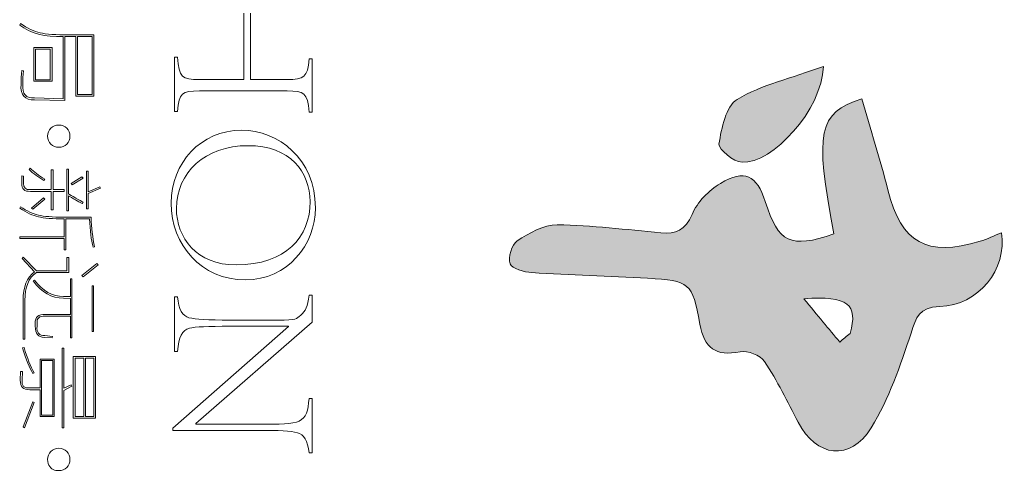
# Model space of a CAD drawing. Header units: inches. Extents: x -3733042 to -3450527, y 579159 to 997713.
# Drawn here: x -3679442 to -3677058, y 705004 to 706077 of the extents above; entities that cross this region are included whole.
import ezdxf

# ---------------------------------------------------------------- set-up
doc = ezdxf.new("R2010")
doc.units = ezdxf.units.IN
doc.header["$LTSCALE"] = 1000
doc.header["$MEASUREMENT"] = 0
doc.layers.get('0').update_dxf_attribs({"lineweight": 18})

msp = doc.modelspace()

# ---------------------------------------------------------------- hatches: boundary and pattern name
h = msp.add_hatch(color=256)
edge = h.paths.add_edge_path(flags=0)
edge.add_spline(control_points=[(-3677709.8, 705884.7), (-3677737.2, 705868.3), (-3677748, 705815.3), (-3677753.9, 705777)], knot_values=[0, 0, 0, 0, 119.426089, 119.426089, 119.426089, 119.426089], weights=[1, 1, 1, 1], degree=3, periodic=0)
edge.add_spline(control_points=[(-3677753.9, 705777), (-3677755.8, 705764.7), (-3677718.5, 705733.7), (-3677698.3, 705732.9)], knot_values=[0, 0, 0, 0, 74.527892, 74.527892, 74.527892, 74.527892], weights=[1, 1, 1, 1], degree=3, periodic=0)
edge.add_spline(control_points=[(-3677698.3, 705732.9), (-3677624.4, 705729.8), (-3677505.8, 705858.7), (-3677501.5, 705964.4)], knot_values=[0, 0, 0, 0, 324.97153, 324.97153, 324.97153, 324.97153], weights=[1, 1, 1, 1], degree=3, periodic=0)
edge.add_spline(control_points=[(-3677501.5, 705964.4), (-3677580.1, 705936), (-3677650.7, 705920), (-3677709.8, 705884.7)], knot_values=[0, 0, 0, 0, 223.473372, 223.473372, 223.473372, 223.473372], weights=[1, 1, 1, 1], degree=3, periodic=0)
h = msp.add_hatch(color=256)
edge = h.paths.add_edge_path(flags=0)
edge.add_spline(control_points=[(-3677476.6, 705560), (-3677582.1, 705524.4), (-3677610.5, 705538.3), (-3677642.3, 705638.3)], knot_values=[0, 0, 0, 0, 222.095352, 222.095352, 222.095352, 222.095352], weights=[1, 1, 1, 1], degree=3, periodic=0)
edge.add_spline(control_points=[(-3677642.3, 705638.3), (-3677662.6, 705702), (-3677692, 705716.8), (-3677750.2, 705682)], knot_values=[0, 0, 0, 0, 145.395063, 145.395063, 145.395063, 145.395063], weights=[1, 1, 1, 1], degree=3, periodic=0)
edge.add_spline(control_points=[(-3677750.2, 705682), (-3677778.5, 705665.1), (-3677806.4, 705636.8), (-3677818.9, 705607.1)], knot_values=[0, 0, 0, 0, 103.232479, 103.232479, 103.232479, 103.232479], weights=[1, 1, 1, 1], degree=3, periodic=0)
edge.add_spline(control_points=[(-3677818.9, 705607.1), (-3677835.3, 705568.6), (-3677858.2, 705559.7), (-3677894.1, 705562.9)], knot_values=[0, 0, 0, 0, 95.380814, 95.380814, 95.380814, 95.380814], weights=[1, 1, 1, 1], degree=3, periodic=0)
edge.add_spline(control_points=[(-3677894.1, 705562.9), (-3677977.5, 705570.2), (-3678060.9, 705581.3), (-3678144.4, 705581.9)], knot_values=[0, 0, 0, 0, 251.150003, 251.150003, 251.150003, 251.150003], weights=[1, 1, 1, 1], degree=3, periodic=0)
edge.add_spline(control_points=[(-3678144.4, 705581.9), (-3678176.9, 705582.1), (-3678212.2, 705562.1), (-3678240.9, 705543.2)], knot_values=[0, 0, 0, 0, 105.340649, 105.340649, 105.340649, 105.340649], weights=[1, 1, 1, 1], degree=3, periodic=0)
edge.add_spline(control_points=[(-3678240.9, 705543.2), (-3678254.2, 705534.5), (-3678264.1, 705502.7), (-3678258.3, 705488.3)], knot_values=[0, 0, 0, 0, 60.501459, 60.501459, 60.501459, 60.501459], weights=[1, 1, 1, 1], degree=3, periodic=0)
edge.add_spline(control_points=[(-3678258.3, 705488.3), (-3678253.4, 705475.8), (-3678224.3, 705468), (-3678205.4, 705466.7)], knot_values=[0, 0, 0, 0, 59.131644, 59.131644, 59.131644, 59.131644], weights=[1, 1, 1, 1], degree=3, periodic=0)
edge.add_spline(control_points=[(-3678205.4, 705466.7), (-3678112.5, 705460.6), (-3678019.3, 705458.2), (-3677926.3, 705453)], knot_values=[0, 0, 0, 0, 279.493308, 279.493308, 279.493308, 279.493308], weights=[1, 1, 1, 1], degree=3, periodic=0)
edge.add_spline(control_points=[(-3677926.3, 705453), (-3677824.6, 705447.3), (-3677818.4, 705443.1), (-3677800, 705342.7)], knot_values=[0, 0, 0, 0, 195.607582, 195.607582, 195.607582, 195.607582], weights=[1, 1, 1, 1], degree=3, periodic=0)
edge.add_spline(control_points=[(-3677800, 705342.7), (-3677789.2, 705284.4), (-3677761.8, 705263.8), (-3677702.6, 705275.7)], knot_values=[0, 0, 0, 0, 137.986296, 137.986296, 137.986296, 137.986296], weights=[1, 1, 1, 1], degree=3, periodic=0)
edge.add_spline(control_points=[(-3677702.6, 705275.7), (-3677684.7, 705279.3), (-3677654, 705267.1), (-3677644, 705252.1)], knot_values=[0, 0, 0, 0, 65.857334, 65.857334, 65.857334, 65.857334], weights=[1, 1, 1, 1], degree=3, periodic=0)
edge.add_spline(control_points=[(-3677644, 705252.1), (-3677613, 705205.8), (-3677588.4, 705155.3), (-3677562.8, 705105.6)], knot_values=[0, 0, 0, 0, 167.57061, 167.57061, 167.57061, 167.57061], weights=[1, 1, 1, 1], degree=3, periodic=0)
edge.add_spline(control_points=[(-3677562.8, 705105.6), (-3677519.4, 705021.2), (-3677436.6, 705010.2), (-3677386.4, 705092.3)], knot_values=[0, 0, 0, 0, 227.254913, 227.254913, 227.254913, 227.254913], weights=[1, 1, 1, 1], degree=3, periodic=0)
edge.add_spline(control_points=[(-3677386.4, 705092.3), (-3677343.7, 705162.1), (-3677316.2, 705242.2), (-3677290.2, 705320.4)], knot_values=[0, 0, 0, 0, 248.153102, 248.153102, 248.153102, 248.153102], weights=[1, 1, 1, 1], degree=3, periodic=0)
edge.add_spline(control_points=[(-3677290.2, 705320.4), (-3677277.2, 705359.3), (-3677272.1, 705383.2), (-3677220.9, 705384.7)], knot_values=[0, 0, 0, 0, 104.659074, 104.659074, 104.659074, 104.659074], weights=[1, 1, 1, 1], degree=3, periodic=0)
edge.add_spline(control_points=[(-3677220.9, 705384.7), (-3677127.1, 705387.5), (-3677058, 705475.5), (-3677071.6, 705563.1)], knot_values=[0, 0, 0, 0, 261.986042, 261.986042, 261.986042, 261.986042], weights=[1, 1, 1, 1], degree=3, periodic=0)
edge.add_spline(control_points=[(-3677071.6, 705563.1), (-3677089.2, 705556), (-3677105.9, 705547.7), (-3677123.5, 705542.4)], knot_values=[0, 0, 0, 0, 55.980452, 55.980452, 55.980452, 55.980452], weights=[1, 1, 1, 1], degree=3, periodic=0)
edge.add_spline(control_points=[(-3677123.5, 705542.4), (-3677252.9, 705503.3), (-3677313, 705537.8), (-3677346, 705666.2)], knot_values=[0, 0, 0, 0, 300.912516, 300.912516, 300.912516, 300.912516], weights=[1, 1, 1, 1], degree=3, periodic=0)
edge.add_spline(control_points=[(-3677346, 705666.2), (-3677365, 705739.9), (-3677387.9, 705812.7), (-3677409.1, 705886.1)], knot_values=[0, 0, 0, 0, 228.772567, 228.772567, 228.772567, 228.772567], weights=[1, 1, 1, 1], degree=3, periodic=0)
edge.add_spline(control_points=[(-3677409.1, 705886.1), (-3677515.1, 705851), (-3677522.9, 705809.8), (-3677476.6, 705560)], knot_values=[0, 0, 0, 0, 375.920052, 375.920052, 375.920052, 375.920052], weights=[1, 1, 1, 1], degree=3, periodic=0)
edge = h.paths.add_edge_path(flags=0)
edge.add_spline(control_points=[(-3677549.3, 705403.6), (-3677441.7, 705411.4), (-3677417.4, 705389.5), (-3677437.4, 705320.1)], knot_values=[0, 0, 0, 0, 182.185542, 182.185542, 182.185542, 182.185542], weights=[1, 1, 1, 1], degree=3, periodic=0)
edge.add_spline(control_points=[(-3677437.4, 705320.1), (-3677445.7, 705313.1), (-3677454, 705306.1), (-3677462.4, 705299.1)], knot_values=[0, 0, 0, 0, 32.685925, 32.685925, 32.685925, 32.685925], weights=[1, 1, 1, 1], degree=3, periodic=0)
edge.add_spline(control_points=[(-3677462.4, 705299.1), (-3677488.8, 705330.8), (-3677515.2, 705362.6), (-3677549.3, 705403.6)], knot_values=[0, 0, 0, 0, 135.931716, 135.931716, 135.931716, 135.931716], weights=[1, 1, 1, 1], degree=3, periodic=0)

# ---------------------------------------------------------------- linework, layer by layer
for p, q in [((-3678901.3, 706156.9), (-3678901.3, 705932.9)), ((-3678884.8, 706156.9), (-3678884.8, 705932.9)), ((-3679068.5, 705987), (-3679068.5, 705855.9)), ((-3678736.2, 705982.8), (-3678736.2, 705854.3)), ((-3679068.5, 705408.5), (-3679068.5, 705276.3)), ((-3678736.2, 705412.7), (-3678736.2, 705347.4)), ((-3678793.5, 705337.3), (-3678793.5, 705336.3)), ((-3678736.2, 705163.2), (-3678736.2, 705031.5)), ((-3679072.2, 705091.5), (-3679072.2, 705085.7)), ((-3679016.5, 705102.2), (-3679016.5, 705100.6))]:
    msp.add_line(p, q)
at = {"lineweight": 9}
for p, q in [((-3679337.1, 706036.2), (-3679337.1, 705886.5)), ((-3679332.9, 706036.2), (-3679332.9, 705882.3)), ((-3679306.8, 706036.2), (-3679306.8, 705892.4)), ((-3679267.3, 706036.2), (-3679302.7, 706036.2)), ((-3679302.7, 706036.2), (-3679302.7, 705896.6)), ((-3679267.3, 705896.6), (-3679267.3, 706036.2)), ((-3679263.1, 706040.4), (-3679263.1, 705892.4)), ((-3679407.8, 705928.5), (-3679407.8, 706010.1)), ((-3679407.8, 706010.1), (-3679364, 706010.1)), ((-3679364, 706010.1), (-3679364, 705928.5)), ((-3679368.3, 706005.9), (-3679403.6, 706005.9)), ((-3679403.6, 706005.9), (-3679403.6, 705931.9)), ((-3679368.3, 705931.9), (-3679368.3, 706005.9)), ((-3679364, 705928.5), (-3679407.8, 705928.5)), ((-3679403.6, 705931.9), (-3679368.3, 705931.9)), ((-3679302.7, 705896.6), (-3679267.3, 705896.6)), ((-3679437.2, 705700.6), (-3679437.2, 705682.1)), ((-3679433, 705699.8), (-3679433, 705682.1)), ((-3679365.8, 705714.9), (-3679365.8, 705667)), ((-3679361.5, 705714.9), (-3679361.5, 705667)), ((-3679327.9, 705716.6), (-3679327.9, 705615.7)), ((-3679324.5, 705716.6), (-3679324.5, 705656.9)), ((-3679280.8, 705620.7), (-3679280.8, 705711.6)), ((-3679280.8, 705711.6), (-3679276.6, 705711.6)), ((-3679276.6, 705711.6), (-3679276.6, 705661.9)), ((-3679317.8, 705682.1), (-3679291.7, 705698.1)), ((-3679315.3, 705678.8), (-3679317.8, 705682.1)), ((-3679289.2, 705694.7), (-3679315.3, 705678.8)), ((-3679291.7, 705698.1), (-3679289.2, 705694.7)), ((-3679365.8, 705662.8), (-3679365.8, 705618.2)), ((-3679361.5, 705662.8), (-3679361.5, 705618.2)), ((-3679334.6, 705667), (-3679334.6, 705662.8)), ((-3679276.6, 705661.9), (-3679248.8, 705673.7)), ((-3679247.2, 705670.3), (-3679276.6, 705657.7)), ((-3679276.6, 705657.7), (-3679276.6, 705620.7)), ((-3679248.8, 705673.7), (-3679247.2, 705670.3)), ((-3679413.7, 705622.4), (-3679384.3, 705647.6)), ((-3679381.7, 705644.3), (-3679410.3, 705619.9)), ((-3679384.3, 705647.6), (-3679381.7, 705644.3)), ((-3679324.5, 705651.8), (-3679324.5, 705615.7)), ((-3679410.3, 705619.9), (-3679413.7, 705622.4)), ((-3679276.6, 705620.7), (-3679280.8, 705620.7)), ((-3679334.6, 705596.3), (-3679334.6, 705553.4)), ((-3679330.4, 705596.3), (-3679330.4, 705521.5)), ((-3679441.5, 705553.4), (-3679441.5, 705549.2)), ((-3679334.6, 705549.2), (-3679334.6, 705521.5)), ((-3679327.9, 705503), (-3679327.9, 705471)), ((-3679323.7, 705503), (-3679323.7, 705466.8)), ((-3679291.7, 705460.1), (-3679255.6, 705488.6)), ((-3679253, 705485.3), (-3679289.2, 705456.7)), ((-3679255.6, 705488.6), (-3679253, 705485.3)), ((-3679319.5, 705451.6), (-3679319.5, 705408.8)), ((-3679316.1, 705451.6), (-3679316.1, 705309.5)), ((-3679289.2, 705456.7), (-3679291.7, 705460.1)), ((-3679267.3, 705324.7), (-3679267.3, 705434.8)), ((-3679267.3, 705434.8), (-3679263.9, 705434.8)), ((-3679263.9, 705434.8), (-3679263.9, 705324.7)), ((-3679433.9, 705399.5), (-3679433.9, 705306.1)), ((-3679429.7, 705399.5), (-3679429.7, 705306.1)), ((-3679319.5, 705404.5), (-3679319.5, 705365.9)), ((-3679404.4, 705344.8), (-3679404.4, 705337.3)), ((-3679400.2, 705344.8), (-3679400.2, 705337.3)), ((-3679319.5, 705361.7), (-3679319.5, 705309.5)), ((-3679263.9, 705324.7), (-3679267.3, 705324.7)), ((-3679339.7, 705092.5), (-3679339.7, 705284.3)), ((-3679339.7, 705284.3), (-3679335.5, 705284.3)), ((-3679335.5, 705284.3), (-3679335.5, 705187.5)), ((-3679392.6, 705258.2), (-3679392.6, 705188.4)), ((-3679362.4, 705254.8), (-3679389.3, 705254.8)), ((-3679389.3, 705254.8), (-3679389.3, 705122.8)), ((-3679362.4, 705122.8), (-3679362.4, 705254.8)), ((-3679359, 705258.2), (-3679359, 705119.4)), ((-3679312.7, 705115.2), (-3679312.7, 705264.1)), ((-3679312.7, 705264.1), (-3679258.9, 705264.1)), ((-3679308.5, 705259.9), (-3679308.5, 705119.4)), ((-3679287.5, 705259.9), (-3679308.5, 705259.9)), ((-3679287.5, 705119.4), (-3679287.5, 705259.9)), ((-3679263.1, 705259.9), (-3679283.3, 705259.9)), ((-3679283.3, 705259.9), (-3679283.3, 705119.4)), ((-3679263.1, 705119.4), (-3679263.1, 705259.9)), ((-3679258.9, 705264.1), (-3679258.9, 705115.2)), ((-3679392.6, 705184.2), (-3679392.6, 705119.4)), ((-3679335.5, 705187.5), (-3679317.8, 705196)), ((-3679316.1, 705192.6), (-3679335.5, 705182.5)), ((-3679335.5, 705182.5), (-3679335.5, 705092.5)), ((-3679317.8, 705196), (-3679316.1, 705192.6)), ((-3679433.9, 705094.2), (-3679410.3, 705154.7)), ((-3679406.9, 705153), (-3679430.5, 705092.5)), ((-3679410.3, 705154.7), (-3679406.9, 705153)), ((-3679389.3, 705122.8), (-3679362.4, 705122.8)), ((-3679258.9, 705115.2), (-3679312.7, 705115.2)), ((-3679308.5, 705119.4), (-3679287.5, 705119.4)), ((-3679283.3, 705119.4), (-3679263.1, 705119.4)), ((-3679430.5, 705092.5), (-3679433.9, 705094.2)), ((-3679335.5, 705092.5), (-3679339.7, 705092.5))]:
    msp.add_line(p, q, dxfattribs=at)
for points in [[(-3679441.5, 706064), (-3679441.5, 706064), (-3679439.8, 706068.1), (-3679439.8, 706068.1)], [(-3679337.1, 706036.2), (-3679382, 706035.1), (-3679416.8, 706044.3), (-3679441.5, 706064)], [(-3679439.8, 706068.1), (-3679423.5, 706056.4), (-3679407.8, 706048.8), (-3679392.6, 706045.5)], [(-3679392.6, 706045.5), (-3679378.6, 706042.1), (-3679355.1, 706040.4), (-3679322, 706040.4)], [(-3679322, 706036.2), (-3679322, 706036.2), (-3679332.9, 706036.2), (-3679332.9, 706036.2)], [(-3679322, 706040.4), (-3679322, 706040.4), (-3679263.1, 706040.4), (-3679263.1, 706040.4)], [(-3679306.8, 706036.2), (-3679306.8, 706036.2), (-3679322, 706036.2), (-3679322, 706036.2)], [(-3679438.9, 705921), (-3679438.9, 705932.2), (-3679438.4, 705943.4), (-3679437.2, 705954.6)], [(-3679437.2, 705954.6), (-3679437.2, 705954.6), (-3679433, 705953.8), (-3679433, 705953.8)], [(-3679433, 705953.8), (-3679434.1, 705943.1), (-3679434.7, 705932.2), (-3679434.7, 705921)], [(-3679406.1, 705883.9), (-3679429.7, 705882.8), (-3679440.6, 705895.2), (-3679438.9, 705921)], [(-3679434.7, 705921), (-3679436.4, 705898), (-3679426.8, 705887), (-3679406.1, 705888.2)], [(-3679263.1, 705892.4), (-3679263.1, 705892.4), (-3679306.8, 705892.4), (-3679306.8, 705892.4)], [(-3679406.1, 705888.2), (-3679406.1, 705888.2), (-3679337.1, 705886.5), (-3679337.1, 705886.5)], [(-3679332.9, 705882.3), (-3679332.9, 705882.3), (-3679406.1, 705883.9), (-3679406.1, 705883.9)], [(-3679437.2, 705700.6), (-3679437.2, 705700.6), (-3679433, 705699.8), (-3679433, 705699.8)], [(-3679419.6, 705715.8), (-3679419.6, 705715.8), (-3679417, 705719.1), (-3679417, 705719.1)], [(-3679383.4, 705688.9), (-3679397.4, 705697.3), (-3679409.5, 705706.2), (-3679419.6, 705715.8)], [(-3679417, 705719.1), (-3679408.1, 705710.2), (-3679396.3, 705701.2), (-3679381.7, 705692.2)], [(-3679365.8, 705714.9), (-3679365.8, 705714.9), (-3679361.5, 705714.9), (-3679361.5, 705714.9)], [(-3679327.9, 705716.6), (-3679327.9, 705716.6), (-3679324.5, 705716.6), (-3679324.5, 705716.6)], [(-3679416.2, 705662.8), (-3679430.8, 705662.2), (-3679437.8, 705668.7), (-3679437.2, 705682.1)], [(-3679433, 705682.1), (-3679433.6, 705671.5), (-3679428, 705666.4), (-3679416.2, 705667)], [(-3679381.7, 705692.2), (-3679381.7, 705692.2), (-3679383.4, 705688.9), (-3679383.4, 705688.9)], [(-3679416.2, 705667), (-3679416.2, 705667), (-3679365.8, 705667), (-3679365.8, 705667)], [(-3679365.8, 705662.8), (-3679365.8, 705662.8), (-3679416.2, 705662.8), (-3679416.2, 705662.8)], [(-3679361.5, 705667), (-3679361.5, 705667), (-3679334.6, 705667), (-3679334.6, 705667)], [(-3679334.6, 705662.8), (-3679334.6, 705662.8), (-3679361.5, 705662.8), (-3679361.5, 705662.8)], [(-3679324.5, 705656.9), (-3679321.2, 705655.2), (-3679315.3, 705651.8), (-3679306.8, 705646.8)], [(-3679322.8, 705651), (-3679323.4, 705651.6), (-3679324, 705651.8), (-3679324.5, 705651.8)], [(-3679290.9, 705633.3), (-3679296.5, 705636.2), (-3679307.1, 705642.1), (-3679322.8, 705651)], [(-3679306.8, 705646.8), (-3679297.9, 705641.8), (-3679292, 705638.4), (-3679289.2, 705636.7)], [(-3679289.2, 705636.7), (-3679289.2, 705636.7), (-3679290.9, 705633.3), (-3679290.9, 705633.3)], [(-3679441.5, 705622.4), (-3679441.5, 705622.4), (-3679439.8, 705625.8), (-3679439.8, 705625.8)], [(-3679396.9, 705601.4), (-3679410.3, 705604.2), (-3679425.2, 705611.2), (-3679441.5, 705622.4)], [(-3679439.8, 705625.8), (-3679424.6, 705615.1), (-3679410.3, 705608.4), (-3679396.9, 705605.6)], [(-3679396.9, 705605.6), (-3679384, 705602.2), (-3679363.2, 705600.5), (-3679334.6, 705600.5)], [(-3679361.5, 705618.2), (-3679361.5, 705618.2), (-3679365.8, 705618.2), (-3679365.8, 705618.2)], [(-3679324.5, 705615.7), (-3679324.5, 705615.7), (-3679327.9, 705615.7), (-3679327.9, 705615.7)], [(-3679334.6, 705596.3), (-3679362.7, 705596.3), (-3679383.4, 705598), (-3679396.9, 705601.4)], [(-3679334.6, 705600.5), (-3679334.6, 705600.5), (-3679269.8, 705600.5), (-3679269.8, 705600.5)], [(-3679273.2, 705596.3), (-3679273.2, 705596.3), (-3679330.4, 705596.3), (-3679330.4, 705596.3)], [(-3679264.8, 705528.2), (-3679269.3, 705545.6), (-3679272.1, 705568.3), (-3679273.2, 705596.3)], [(-3679269.8, 705600.5), (-3679268.7, 705574.7), (-3679265.9, 705550.9), (-3679261.4, 705529)], [(-3679441.5, 705553.4), (-3679441.5, 705553.4), (-3679334.6, 705553.4), (-3679334.6, 705553.4)], [(-3679334.6, 705549.2), (-3679334.6, 705549.2), (-3679441.5, 705549.2), (-3679441.5, 705549.2)], [(-3679330.4, 705521.5), (-3679330.4, 705521.5), (-3679334.6, 705521.5), (-3679334.6, 705521.5)], [(-3679261.4, 705529), (-3679261.4, 705529), (-3679264.8, 705528.2), (-3679264.8, 705528.2)], [(-3679406.1, 705468.5), (-3679406.1, 705468.5), (-3679436.4, 705500.4), (-3679436.4, 705500.4)], [(-3679436.4, 705500.4), (-3679436.4, 705500.4), (-3679433.9, 705503.8), (-3679433.9, 705503.8)], [(-3679433.9, 705503.8), (-3679433.9, 705503.8), (-3679401.9, 705471), (-3679401.9, 705471)], [(-3679327.9, 705503), (-3679327.9, 705503), (-3679323.7, 705503), (-3679323.7, 705503)], [(-3679433.9, 705399.5), (-3679433.9, 705432), (-3679424.6, 705455), (-3679406.1, 705468.5)], [(-3679401.9, 705466.8), (-3679420.4, 705454.5), (-3679429.7, 705432), (-3679429.7, 705399.5)], [(-3679401.9, 705471), (-3679401.9, 705471), (-3679327.9, 705471), (-3679327.9, 705471)], [(-3679323.7, 705466.8), (-3679323.7, 705466.8), (-3679401.9, 705466.8), (-3679401.9, 705466.8)], [(-3679409.5, 705446.6), (-3679409.5, 705446.6), (-3679406.1, 705448.3), (-3679406.1, 705448.3)], [(-3679336.3, 705405.4), (-3679364.9, 705404.8), (-3679389.3, 705418.6), (-3679409.5, 705446.6)], [(-3679406.1, 705448.3), (-3679386.5, 705422.5), (-3679363.2, 705409.3), (-3679336.3, 705408.8)], [(-3679319.5, 705451.6), (-3679319.5, 705451.6), (-3679316.1, 705451.6), (-3679316.1, 705451.6)], [(-3679336.3, 705408.8), (-3679336.3, 705408.8), (-3679319.5, 705408.8), (-3679319.5, 705408.8)], [(-3679319.5, 705404.5), (-3679319.5, 705404.5), (-3679336.3, 705405.4), (-3679336.3, 705405.4)], [(-3679404.4, 705344.8), (-3679405.5, 705359.4), (-3679397.4, 705366.4), (-3679380, 705365.9)], [(-3679380, 705361.7), (-3679394.6, 705362.2), (-3679401.4, 705356.6), (-3679400.2, 705344.8)], [(-3679380, 705365.9), (-3679380, 705365.9), (-3679319.5, 705365.9), (-3679319.5, 705365.9)], [(-3679319.5, 705361.7), (-3679319.5, 705361.7), (-3679380, 705361.7), (-3679380, 705361.7)], [(-3679382.5, 705310.3), (-3679397.7, 705310.9), (-3679405, 705319.9), (-3679404.4, 705337.3)], [(-3679400.2, 705337.3), (-3679401.4, 705322.1), (-3679395.2, 705314.6), (-3679381.7, 705314.6)], [(-3679429.7, 705306.1), (-3679429.7, 705306.1), (-3679433.9, 705306.1), (-3679433.9, 705306.1)], [(-3679364, 705309.5), (-3679364, 705309.5), (-3679382.5, 705310.3), (-3679382.5, 705310.3)], [(-3679381.7, 705314.6), (-3679381.7, 705314.6), (-3679363.2, 705312.9), (-3679363.2, 705312.9)], [(-3679363.2, 705312.9), (-3679363.2, 705312.9), (-3679364, 705309.5), (-3679364, 705309.5)], [(-3679316.1, 705309.5), (-3679316.1, 705309.5), (-3679319.5, 705309.5), (-3679319.5, 705309.5)], [(-3679435.6, 705285.1), (-3679435.6, 705285.1), (-3679431.3, 705285.9), (-3679431.3, 705285.9)], [(-3679410.3, 705222.9), (-3679417.6, 705235.8), (-3679426, 705256.5), (-3679435.6, 705285.1)], [(-3679431.3, 705285.9), (-3679424, 705260.7), (-3679415.9, 705240.2), (-3679406.9, 705224.5)], [(-3679392.6, 705258.2), (-3679392.6, 705258.2), (-3679359, 705258.2), (-3679359, 705258.2)], [(-3679440.6, 705206.9), (-3679440.6, 705206.9), (-3679439.8, 705227.9), (-3679439.8, 705227.9)], [(-3679439.8, 705227.9), (-3679439.8, 705227.9), (-3679435.6, 705227.9), (-3679435.6, 705227.9)], [(-3679435.6, 705227.9), (-3679435.6, 705227.9), (-3679436.4, 705206.9), (-3679436.4, 705206.9)], [(-3679406.9, 705224.5), (-3679406.9, 705224.5), (-3679410.3, 705222.9), (-3679410.3, 705222.9)], [(-3679417.9, 705184.2), (-3679433.6, 705183.6), (-3679441.1, 705191.2), (-3679440.6, 705206.9)], [(-3679436.4, 705206.9), (-3679437.5, 705193.4), (-3679431.3, 705187.2), (-3679417.9, 705188.4)], [(-3679417.9, 705188.4), (-3679417.9, 705188.4), (-3679392.6, 705188.4), (-3679392.6, 705188.4)], [(-3679392.6, 705184.2), (-3679392.6, 705184.2), (-3679417.9, 705184.2), (-3679417.9, 705184.2)], [(-3679359, 705119.4), (-3679359, 705119.4), (-3679392.6, 705119.4), (-3679392.6, 705119.4)]]:
    msp.add_open_spline(points, degree=3, dxfattribs=at)
for points in [[(-3679068.5, 705987), (-3679068.5, 705987), (-3679061.1, 705987), (-3679061.1, 705987)], [(-3679061.1, 705987), (-3679057.9, 705937.1), (-3679049.9, 705932.9), (-3679008, 705932.9)], [(-3678796.7, 705932.9), (-3678755.3, 705932.9), (-3678747.3, 705937.1), (-3678743.6, 705982.8)], [(-3678743.6, 705982.8), (-3678743.6, 705982.8), (-3678736.2, 705982.8), (-3678736.2, 705982.8)], [(-3677709.8, 705884.7), (-3677650.7, 705920), (-3677580.1, 705936), (-3677501.5, 705964.4)], [(-3677501.5, 705964.4), (-3677505.8, 705858.7), (-3677624.4, 705729.8), (-3677698.3, 705732.9)], [(-3679008, 705932.9), (-3679008, 705932.9), (-3678901.3, 705932.9), (-3678901.3, 705932.9)], [(-3678884.8, 705932.9), (-3678884.8, 705932.9), (-3678796.7, 705932.9), (-3678796.7, 705932.9)], [(-3679008, 705905.2), (-3679049.9, 705905.2), (-3679057.9, 705901), (-3679061.1, 705855.9)], [(-3678796.7, 705905.2), (-3678796.7, 705905.2), (-3679008, 705905.2), (-3679008, 705905.2)], [(-3678743.6, 705854.3), (-3678747.3, 705901), (-3678755.3, 705905.2), (-3678796.7, 705905.2)], [(-3677753.9, 705777), (-3677748, 705815.3), (-3677737.2, 705868.3), (-3677709.8, 705884.7)], [(-3677476.6, 705560), (-3677522.9, 705809.8), (-3677515.1, 705851), (-3677409.1, 705886.1)], [(-3677409.1, 705886.1), (-3677387.9, 705812.7), (-3677365, 705739.9), (-3677346, 705666.2)], [(-3679061.1, 705855.9), (-3679061.1, 705855.9), (-3679068.5, 705855.9), (-3679068.5, 705855.9)], [(-3678736.2, 705854.3), (-3678736.2, 705854.3), (-3678743.6, 705854.3), (-3678743.6, 705854.3)], [(-3678740.9, 705638.3), (-3678741.4, 705708.9), (-3678788.7, 705773.1), (-3678891.2, 705773.1)], [(-3677698.3, 705732.9), (-3677718.5, 705733.7), (-3677755.8, 705764.7), (-3677753.9, 705777)], [(-3677750.2, 705682), (-3677692, 705716.8), (-3677662.6, 705702), (-3677642.3, 705638.3)], [(-3677818.9, 705607.1), (-3677806.4, 705636.8), (-3677778.5, 705665.1), (-3677750.2, 705682)], [(-3677346, 705666.2), (-3677313, 705537.8), (-3677252.9, 705503.3), (-3677123.5, 705542.4)], [(-3677642.3, 705638.3), (-3677610.5, 705538.3), (-3677582.1, 705524.4), (-3677476.6, 705560)], [(-3677894.1, 705562.9), (-3677858.2, 705559.7), (-3677835.3, 705568.6), (-3677818.9, 705607.1)], [(-3678240.9, 705543.2), (-3678212.2, 705562.1), (-3678176.9, 705582.1), (-3678144.4, 705581.9)], [(-3678144.4, 705581.9), (-3678060.9, 705581.3), (-3677977.5, 705570.2), (-3677894.1, 705562.9)], [(-3677071.6, 705563.1), (-3677058, 705475.5), (-3677127.1, 705387.5), (-3677220.9, 705384.7)], [(-3677123.5, 705542.4), (-3677105.9, 705547.7), (-3677089.2, 705556), (-3677071.6, 705563.1)], [(-3678258.3, 705488.3), (-3678264.1, 705502.7), (-3678254.2, 705534.5), (-3678240.9, 705543.2)], [(-3678205.4, 705466.7), (-3678224.3, 705468), (-3678253.4, 705475.8), (-3678258.3, 705488.3)], [(-3677926.3, 705453), (-3678019.3, 705458.2), (-3678112.5, 705460.6), (-3678205.4, 705466.7)], [(-3677800, 705342.7), (-3677818.4, 705443.1), (-3677824.6, 705447.3), (-3677926.3, 705453)], [(-3679068.5, 705408.5), (-3679068.5, 705408.5), (-3679061.1, 705408.5), (-3679061.1, 705408.5)], [(-3679061.1, 705408.5), (-3679058.9, 705377.2), (-3679048.3, 705362.3), (-3679033.5, 705358)], [(-3678763.2, 705364.4), (-3678752.6, 705373.4), (-3678746.8, 705384.6), (-3678743.6, 705412.7)], [(-3678743.6, 705412.7), (-3678743.6, 705412.7), (-3678736.2, 705412.7), (-3678736.2, 705412.7)], [(-3677437.4, 705320.1), (-3677417.4, 705389.5), (-3677441.7, 705411.4), (-3677549.3, 705403.6)], [(-3677549.3, 705403.6), (-3677515.2, 705362.6), (-3677488.8, 705330.8), (-3677462.4, 705299.1)], [(-3677220.9, 705384.7), (-3677272.1, 705383.2), (-3677277.2, 705359.3), (-3677290.2, 705320.4)], [(-3679033.5, 705358), (-3679017.5, 705353.8), (-3678988.3, 705352.2), (-3678934.7, 705352.2)], [(-3678736.2, 705347.4), (-3678736.2, 705347.4), (-3679016.5, 705102.2), (-3679016.5, 705102.2)], [(-3678934.7, 705352.2), (-3678934.7, 705352.2), (-3678819.5, 705352.2), (-3678819.5, 705352.2)], [(-3678819.5, 705352.2), (-3678772.2, 705352.2), (-3678774.9, 705354.9), (-3678763.2, 705364.4)], [(-3677702.6, 705275.7), (-3677761.8, 705263.8), (-3677789.2, 705284.4), (-3677800, 705342.7)], [(-3679072.2, 705091.5), (-3679072.2, 705091.5), (-3678793.5, 705336.3), (-3678793.5, 705336.3)], [(-3679032.4, 705332.6), (-3679048.9, 705327.8), (-3679058.4, 705311.9), (-3679061.1, 705276.3)], [(-3678934.7, 705337.3), (-3678988.3, 705336.8), (-3679017.5, 705336.3), (-3679032.4, 705332.6)], [(-3678793.5, 705337.3), (-3678793.5, 705337.3), (-3678934.7, 705337.3), (-3678934.7, 705337.3)], [(-3677462.4, 705299.1), (-3677454, 705306.1), (-3677445.7, 705313.1), (-3677437.4, 705320.1)], [(-3677290.2, 705320.4), (-3677316.2, 705242.2), (-3677343.7, 705162.1), (-3677386.4, 705092.3)], [(-3679061.1, 705276.3), (-3679061.1, 705276.3), (-3679068.5, 705276.3), (-3679068.5, 705276.3)], [(-3677644, 705252.1), (-3677654, 705267.1), (-3677684.7, 705279.3), (-3677702.6, 705275.7)], [(-3677562.8, 705105.6), (-3677588.4, 705155.3), (-3677613, 705205.8), (-3677644, 705252.1)], [(-3678865.2, 705100.6), (-3678761.7, 705100.6), (-3678747.8, 705101.1), (-3678743.6, 705163.2)], [(-3678743.6, 705163.2), (-3678743.6, 705163.2), (-3678736.2, 705163.2), (-3678736.2, 705163.2)], [(-3677386.4, 705092.3), (-3677436.6, 705010.2), (-3677519.4, 705021.2), (-3677562.8, 705105.6)], [(-3678865.2, 705085.7), (-3678865.2, 705085.7), (-3679072.2, 705085.7), (-3679072.2, 705085.7)], [(-3679016.5, 705100.6), (-3679016.5, 705100.6), (-3678865.2, 705100.6), (-3678865.2, 705100.6)], [(-3678771.7, 705080.4), (-3678788.2, 705085.2), (-3678815.2, 705085.7), (-3678865.2, 705085.7)], [(-3678743.6, 705031.5), (-3678746.3, 705062.3), (-3678756.3, 705075.6), (-3678771.7, 705080.4)], [(-3678736.2, 705031.5), (-3678736.2, 705031.5), (-3678743.6, 705031.5), (-3678743.6, 705031.5)]]:
    msp.add_open_spline(points, degree=3)
for points, knots in [([(-3679347.7, 705769.1), (-3679362.5, 705769.1), (-3679374.6, 705781.2), (-3679374.6, 705796), (-3679374.6, 705810.9), (-3679362.5, 705822.9), (-3679347.7, 705822.9), (-3679332.8, 705822.9), (-3679320.7, 705810.9), (-3679320.7, 705796), (-3679320.7, 705781.2), (-3679332.8, 705769.1), (-3679347.7, 705769.1)], [0, 0, 0, 0, 41.210173, 41.210173, 41.210173, 82.420345, 82.420345, 82.420345, 123.630518, 123.630518, 123.630518, 164.840691, 164.840691, 164.840691, 164.840691]), ([(-3679347.7, 704988.9), (-3679347.7, 704988.9), (-3679347.7, 704988.9), (-3679347.7, 704988.9), (-3679347.7, 704988.9), (-3679347.7, 704988.9), (-3679362.5, 704988.9), (-3679374.6, 705000.9), (-3679374.6, 705015.8), (-3679374.6, 705030.7), (-3679362.5, 705042.7), (-3679347.7, 705042.7), (-3679332.8, 705042.7), (-3679320.7, 705030.7), (-3679320.7, 705015.8), (-3679320.7, 705000.9), (-3679332.8, 704988.9), (-3679347.7, 704988.9)], [0, 0, 0, 0, 1.299713, 2.599425, 5.198851, 10.397701, 20.795402, 41.590805, 41.590805, 41.590805, 83.181609, 83.181609, 83.181609, 124.772414, 124.772414, 124.772414, 166.363219, 166.363219, 166.363219, 166.363219])]:
    msp.add_open_spline(points, degree=3, knots=knots, dxfattribs=at)
for points, knots in [([(-3678897.6, 705449.3), (-3679003.2, 705449.3), (-3679076.5, 705533.7), (-3679076.5, 705634.6), (-3679076.5, 705731.7), (-3679004.8, 705810.3), (-3678906.6, 705810.3), (-3678817.4, 705810.3), (-3678728.2, 705741.3), (-3678728.2, 705622.9), (-3678728.2, 705534.2), (-3678794.6, 705449.3), (-3678897.6, 705449.3)], [0, 0, 0, 0, 272.371618, 272.371618, 272.371618, 544.743236, 544.743236, 544.743236, 817.114854, 817.114854, 817.114854, 1089.486472, 1089.486472, 1089.486472, 1089.486472]), ([(-3678891.2, 705773.1), (-3678994.7, 705773.1), (-3679063.7, 705707.8), (-3679063.7, 705621.8), (-3679063.7, 705550.1), (-3679014.4, 705485.4), (-3678919.8, 705485.4), (-3678799.3, 705485.4), (-3678740.9, 705552.8), (-3678740.9, 705638.3)], [0, 0, 0, 0, 242.05374, 242.05374, 242.05374, 484.107479, 484.107479, 484.107479, 726.161219, 726.161219, 726.161219, 726.161219])]:
    msp.add_open_spline(points, degree=3, knots=knots)

doc.saveas('drawing.dxf')
